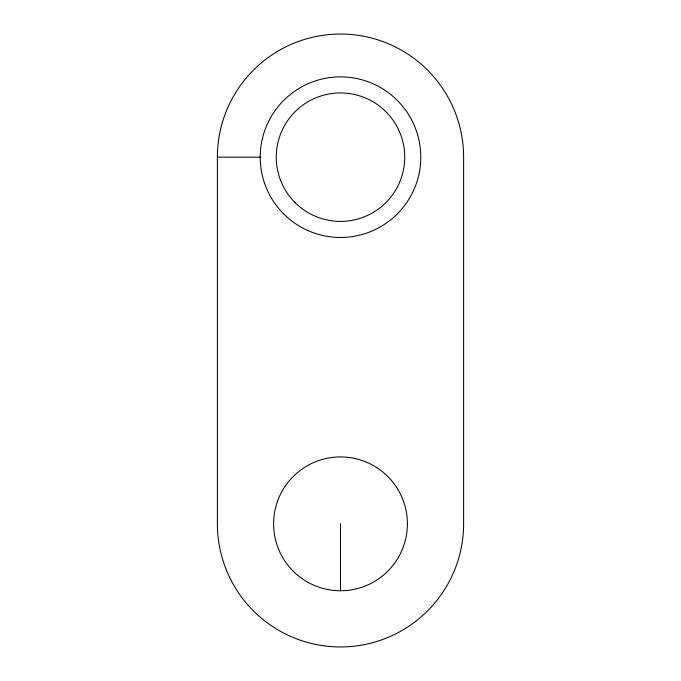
<?xml version="1.0" encoding="UTF-8"?>
<svg xmlns="http://www.w3.org/2000/svg" width="681" height="681" viewBox="0 0 681 681"><rect width="100%" height="100%" fill="white"/><g stroke="black" fill="none" stroke-linecap="round" stroke-linejoin="round"><path stroke-width="1.02" d="M217.384 157.166A123.116 123.116 0 0 1 340.5 34.05A123.116 123.116 0 0 1 463.616 157.166L463.616 523.834A123.116 123.116 0 0 1 340.5 646.95A123.116 123.116 0 0 1 217.384 523.834L217.384 157.166L260.9 157.166M340.5 523.834L340.5 590.742M293.188 571.146A66.908 66.908 0 0 0 405.127 541.157A66.908 66.908 0 0 0 323.186 459.207A66.908 66.908 0 0 0 293.188 571.146M283.722 213.945A80.29 80.29 0 0 0 418.057 177.945A80.29 80.29 0 0 0 319.721 79.609A80.29 80.29 0 0 0 283.722 213.945M295.077 202.589A64.235 64.235 0 0 0 402.548 173.791A64.235 64.235 0 0 0 323.875 95.119A64.235 64.235 0 0 0 295.077 202.589"/></g></svg>
